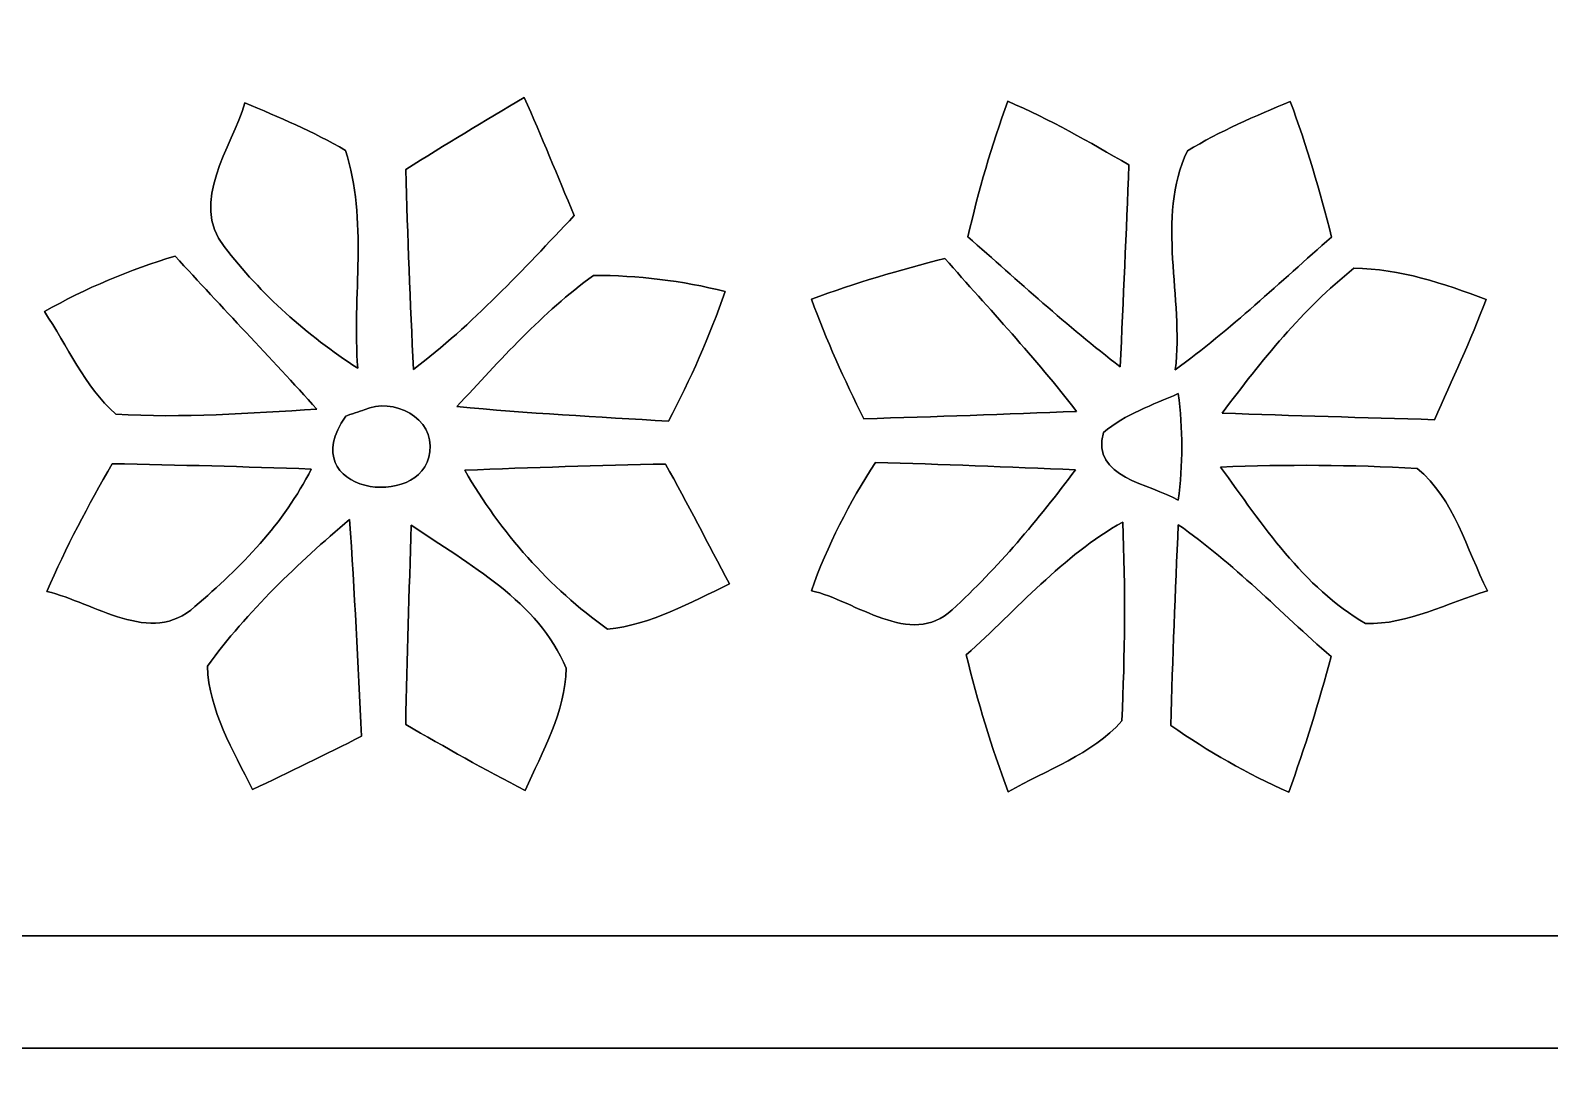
# Model space of a CAD drawing. Header units: centimetres. Extents: x -16.8 to 16.8, y -16.7 to 16.7.
# Drawn here: x -6.683 to -2.134, y -2.7 to 0.436 of the extents above; entities that cross this region are included whole.
import ezdxf

# ---------------------------------------------------------------- set-up
doc = ezdxf.new("R2010")
doc.units = ezdxf.units.CM
doc.header["$MEASUREMENT"] = 0
doc.layers.add('Layer 1', color=7, linetype='Continuous')

msp = doc.modelspace()

# ---------------------------------------------------------------- linework, layer by layer
at = {"layer": 'Layer 1', "color": 7}
for points, knots in [([(-16.77458, 16.66875), (-16.77458, 16.66875), (16.77458, 16.66875), (16.77458, 16.66875), (16.77458, 16.66875), (16.77458, 16.66875), (16.77458, -16.66875), (16.77458, -16.66875), (16.77458, -16.66875), (16.77458, -16.66875), (-16.77458, -16.66875), (-16.77458, -16.66875), (-16.77458, -16.66875), (-16.77458, -16.66875), (-16.77458, 16.66875), (-16.77458, 16.66875), (-16.77458, 16.66875), (-16.77458, 16.66875), (-16.77458, 16.66875), (-16.77458, 16.66875)], [0, 0, 0, 0, 0.1666667, 0.1666667, 0.1666667, 0.1666667, 0.3333333, 0.3333333, 0.3333333, 0.3333333, 0.5, 0.5, 0.5, 0.5, 0.6666667, 0.6666667, 0.6666667, 0.6666667, 1, 1, 1, 1]), ([(-5.55943, 0.01905), (-5.55343, -0.18027), (-5.54567, -0.37994), (-5.53614, -0.57961), (-5.53614, -0.57961), (-5.35905, -0.44485), (-5.20735, -0.28011), (-5.05495, -0.11889), (-5.05495, -0.11889), (-5.10364, -0.00035), (-5.15303, 0.11783), (-5.20418, 0.23495), (-5.20418, 0.23495), (-5.32306, 0.16404), (-5.4423, 0.09349), (-5.55943, 0.01905), (-5.55943, 0.01905), (-5.55943, 0.01905), (-5.55943, 0.01905), (-5.55943, 0.01905)], [0, 0, 0, 0, 0.1666667, 0.1666667, 0.1666667, 0.1666667, 0.3333333, 0.3333333, 0.3333333, 0.3333333, 0.5, 0.5, 0.5, 0.5, 0.6666667, 0.6666667, 0.6666667, 0.6666667, 1, 1, 1, 1]), ([(-6.04097, 0.21872), (-6.08013, 0.08396), (-6.20818, -0.07726), (-6.1027, -0.21167), (-6.1027, -0.21167), (-5.99228, -0.35489), (-5.85505, -0.47766), (-5.70301, -0.57573), (-5.70301, -0.57573), (-5.71959, -0.36089), (-5.67161, -0.13159), (-5.73969, 0.0762), (-5.73969, 0.0762), (-5.83636, 0.13264), (-5.93866, 0.17568), (-6.04097, 0.21872), (-6.04097, 0.21872), (-6.04097, 0.21872), (-6.04097, 0.21872), (-6.04097, 0.21872)], [0, 0, 0, 0, 0.1666667, 0.1666667, 0.1666667, 0.1666667, 0.3333333, 0.3333333, 0.3333333, 0.3333333, 0.5, 0.5, 0.5, 0.5, 0.6666667, 0.6666667, 0.6666667, 0.6666667, 1, 1, 1, 1]), ([(-3.75673, 0.22331), (-3.80506, 0.09066), (-3.84457, -0.04445), (-3.87597, -0.18239), (-3.87597, -0.18239), (-3.72639, -0.31468), (-3.57858, -0.44944), (-3.42018, -0.5715), (-3.42018, -0.5715), (-3.41066, -0.36971), (-3.40184, -0.16828), (-3.39408, 0.03281), (-3.39408, 0.03281), (-3.51226, 0.1016), (-3.63114, 0.16933), (-3.75673, 0.22331), (-3.75673, 0.22331), (-3.75673, 0.22331), (-3.75673, 0.22331), (-3.75673, 0.22331)], [0, 0, 0, 0, 0.1666667, 0.1666667, 0.1666667, 0.1666667, 0.3333333, 0.3333333, 0.3333333, 0.3333333, 0.5, 0.5, 0.5, 0.5, 0.6666667, 0.6666667, 0.6666667, 0.6666667, 1, 1, 1, 1]), ([(-3.2191, 0.07479), (-3.3147, -0.12559), (-3.22898, -0.36724), (-3.25508, -0.58032), (-3.25508, -0.58032), (-3.08928, -0.45967), (-2.94146, -0.3175), (-2.7873, -0.18309), (-2.7873, -0.18309), (-2.82152, -0.04551), (-2.86209, 0.08961), (-2.91077, 0.22296), (-2.91077, 0.22296), (-3.0159, 0.17886), (-3.12138, 0.13441), (-3.2191, 0.07479), (-3.2191, 0.07479), (-3.2191, 0.07479), (-3.2191, 0.07479), (-3.2191, 0.07479)], [0, 0, 0, 0, 0.1666667, 0.1666667, 0.1666667, 0.1666667, 0.3333333, 0.3333333, 0.3333333, 0.3333333, 0.5, 0.5, 0.5, 0.5, 0.6666667, 0.6666667, 0.6666667, 0.6666667, 1, 1, 1, 1]), ([(-6.64104, -0.40605), (-6.57225, -0.50871), (-6.5218, -0.62936), (-6.42761, -0.71296), (-6.42761, -0.71296), (-6.22723, -0.72637), (-6.0258, -0.70979), (-5.82507, -0.6985), (-5.82507, -0.6985), (-5.96441, -0.54363), (-6.10976, -0.39405), (-6.24946, -0.23989), (-6.24946, -0.23989), (-6.38563, -0.28081), (-6.51722, -0.3362), (-6.64104, -0.40605), (-6.64104, -0.40605), (-6.64104, -0.40605), (-6.64104, -0.40605), (-6.64104, -0.40605)], [0, 0, 0, 0, 0.1666667, 0.1666667, 0.1666667, 0.1666667, 0.3333333, 0.3333333, 0.3333333, 0.3333333, 0.5, 0.5, 0.5, 0.5, 0.6666667, 0.6666667, 0.6666667, 0.6666667, 1, 1, 1, 1]), ([(-4.34446, -0.36865), (-4.30001, -0.49107), (-4.24603, -0.61031), (-4.18747, -0.72708), (-4.18747, -0.72708), (-3.9751, -0.72073), (-3.76308, -0.71367), (-3.55071, -0.7052), (-3.55071, -0.7052), (-3.67348, -0.54539), (-3.81212, -0.39829), (-3.94511, -0.2473), (-3.94511, -0.2473), (-4.08023, -0.28116), (-4.21358, -0.32138), (-4.34446, -0.36865), (-4.34446, -0.36865), (-4.34446, -0.36865), (-4.34446, -0.36865), (-4.34446, -0.36865)], [0, 0, 0, 0, 0.1666667, 0.1666667, 0.1666667, 0.1666667, 0.3333333, 0.3333333, 0.3333333, 0.3333333, 0.5, 0.5, 0.5, 0.5, 0.6666667, 0.6666667, 0.6666667, 0.6666667, 1, 1, 1, 1]), ([(-4.9971, -0.29774), (-5.15056, -0.40887), (-5.2772, -0.55245), (-5.40597, -0.69039), (-5.40597, -0.69039), (-5.19536, -0.71155), (-4.98404, -0.72108), (-4.77238, -0.73448), (-4.77238, -0.73448), (-4.70641, -0.60925), (-4.64961, -0.47907), (-4.60269, -0.34608), (-4.60269, -0.34608), (-4.73251, -0.31362), (-4.8641, -0.29774), (-4.9971, -0.29774), (-4.9971, -0.29774), (-4.9971, -0.29774), (-4.9971, -0.29774), (-4.9971, -0.29774)], [0, 0, 0, 0, 0.1666667, 0.1666667, 0.1666667, 0.1666667, 0.3333333, 0.3333333, 0.3333333, 0.3333333, 0.5, 0.5, 0.5, 0.5, 0.6666667, 0.6666667, 0.6666667, 0.6666667, 1, 1, 1, 1]), ([(-2.72027, -0.27658), (-2.87408, -0.39829), (-2.99755, -0.55386), (-3.11468, -0.71014), (-3.11468, -0.71014), (-2.90336, -0.71826), (-2.69169, -0.72319), (-2.47932, -0.7299), (-2.47932, -0.7299), (-2.4257, -0.61031), (-2.37031, -0.49213), (-2.32445, -0.36971), (-2.32445, -0.36971), (-2.45181, -0.32244), (-2.58233, -0.27728), (-2.72027, -0.27658), (-2.72027, -0.27658), (-2.72027, -0.27658), (-2.72027, -0.27658), (-2.72027, -0.27658)], [0, 0, 0, 0, 0.1666667, 0.1666667, 0.1666667, 0.1666667, 0.3333333, 0.3333333, 0.3333333, 0.3333333, 0.5, 0.5, 0.5, 0.5, 0.6666667, 0.6666667, 0.6666667, 0.6666667, 1, 1, 1, 1]), ([(-5.68325, -0.70026), (-5.69701, -0.70485), (-5.72488, -0.71438), (-5.73899, -0.71896), (-5.73899, -0.71896), (-5.89986, -0.94827), (-5.50863, -1.00648), (-5.48746, -0.82621), (-5.48746, -0.82621), (-5.47123, -0.72531), (-5.59788, -0.66075), (-5.68325, -0.70026), (-5.68325, -0.70026), (-5.68325, -0.70026), (-5.68325, -0.70026), (-5.68325, -0.70026)], [0, 0, 0, 0, 0.2, 0.2, 0.2, 0.2, 0.4, 0.4, 0.4, 0.4, 0.6, 0.6, 0.6, 0.6, 1, 1, 1, 1]), ([(-3.47028, -0.76835), (-3.50908, -0.90346), (-3.33022, -0.92146), (-3.24661, -0.97084), (-3.24661, -0.97084), (-3.23215, -0.86466), (-3.23215, -0.75777), (-3.24661, -0.65193), (-3.24661, -0.65193), (-3.32317, -0.6858), (-3.40536, -0.71332), (-3.47028, -0.76835), (-3.47028, -0.76835), (-3.47028, -0.76835), (-3.47028, -0.76835), (-3.47028, -0.76835)], [0, 0, 0, 0, 0.2, 0.2, 0.2, 0.2, 0.4, 0.4, 0.4, 0.4, 0.6, 0.6, 0.6, 0.6, 1, 1, 1, 1]), ([(-6.43819, -0.86184), (-6.50946, -0.98601), (-6.57719, -1.11231), (-6.63328, -1.24425), (-6.63328, -1.24425), (-6.49288, -1.2767), (-6.32107, -1.41005), (-6.19054, -1.28905), (-6.19054, -1.28905), (-6.05296, -1.17263), (-5.92384, -1.04034), (-5.842, -0.87771), (-5.842, -0.87771), (-6.04097, -0.87066), (-6.23958, -0.86536), (-6.43819, -0.86184), (-6.43819, -0.86184), (-6.43819, -0.86184), (-6.43819, -0.86184), (-6.43819, -0.86184)], [0, 0, 0, 0, 0.1666667, 0.1666667, 0.1666667, 0.1666667, 0.3333333, 0.3333333, 0.3333333, 0.3333333, 0.5, 0.5, 0.5, 0.5, 0.6666667, 0.6666667, 0.6666667, 0.6666667, 1, 1, 1, 1]), ([(-5.38233, -0.88124), (-5.27544, -1.06715), (-5.12974, -1.23261), (-4.95476, -1.35714), (-4.95476, -1.35714), (-4.82388, -1.34338), (-4.70711, -1.27706), (-4.59034, -1.22167), (-4.59034, -1.22167), (-4.65314, -1.10102), (-4.71664, -0.98178), (-4.7812, -0.86254), (-4.7812, -0.86254), (-4.98193, -0.86678), (-5.18231, -0.87313), (-5.38233, -0.88124), (-5.38233, -0.88124), (-5.38233, -0.88124), (-5.38233, -0.88124), (-5.38233, -0.88124)], [0, 0, 0, 0, 0.1666667, 0.1666667, 0.1666667, 0.1666667, 0.3333333, 0.3333333, 0.3333333, 0.3333333, 0.5, 0.5, 0.5, 0.5, 0.6666667, 0.6666667, 0.6666667, 0.6666667, 1, 1, 1, 1]), ([(-4.15325, -0.85796), (-4.23086, -0.97861), (-4.29683, -1.10631), (-4.34481, -1.24178), (-4.34481, -1.24178), (-4.21181, -1.27176), (-4.04813, -1.41499), (-3.92324, -1.29893), (-3.92324, -1.29893), (-3.78531, -1.17334), (-3.66607, -1.02905), (-3.55424, -0.88018), (-3.55424, -0.88018), (-3.75426, -0.87101), (-3.95393, -0.8636), (-4.15325, -0.85796), (-4.15325, -0.85796), (-4.15325, -0.85796), (-4.15325, -0.85796), (-4.15325, -0.85796)], [0, 0, 0, 0, 0.1666667, 0.1666667, 0.1666667, 0.1666667, 0.3333333, 0.3333333, 0.3333333, 0.3333333, 0.5, 0.5, 0.5, 0.5, 0.6666667, 0.6666667, 0.6666667, 0.6666667, 1, 1, 1, 1]), ([(-3.11961, -0.87171), (-2.99544, -1.04281), (-2.87232, -1.23155), (-2.6857, -1.3402), (-2.6857, -1.3402), (-2.55799, -1.34408), (-2.44052, -1.27811), (-2.32057, -1.24213), (-2.32057, -1.24213), (-2.38337, -1.11725), (-2.42006, -0.96732), (-2.53083, -0.87559), (-2.53083, -0.87559), (-2.72733, -0.86501), (-2.92347, -0.8636), (-3.11961, -0.87171), (-3.11961, -0.87171), (-3.11961, -0.87171), (-3.11961, -0.87171), (-3.11961, -0.87171)], [0, 0, 0, 0, 0.1666667, 0.1666667, 0.1666667, 0.1666667, 0.3333333, 0.3333333, 0.3333333, 0.3333333, 0.5, 0.5, 0.5, 0.5, 0.6666667, 0.6666667, 0.6666667, 0.6666667, 1, 1, 1, 1]), ([(-6.15315, -1.46791), (-6.14821, -1.60161), (-6.07589, -1.71979), (-6.01804, -1.83691), (-6.01804, -1.83691), (-5.90797, -1.78611), (-5.80002, -1.73108), (-5.69136, -1.67781), (-5.69136, -1.67781), (-5.70159, -1.46085), (-5.71253, -1.2446), (-5.72735, -1.0287), (-5.72735, -1.0287), (-5.88292, -1.16029), (-6.0325, -1.30281), (-6.15315, -1.46791), (-6.15315, -1.46791), (-6.15315, -1.46791), (-6.15315, -1.46791), (-6.15315, -1.46791)], [0, 0, 0, 0, 0.1666667, 0.1666667, 0.1666667, 0.1666667, 0.3333333, 0.3333333, 0.3333333, 0.3333333, 0.5, 0.5, 0.5, 0.5, 0.6666667, 0.6666667, 0.6666667, 0.6666667, 1, 1, 1, 1]), ([(-5.54249, -1.04599), (-5.54919, -1.2446), (-5.55519, -1.44357), (-5.55943, -1.64289), (-5.55943, -1.64289), (-5.44124, -1.70991), (-5.32306, -1.778), (-5.20136, -1.84009), (-5.20136, -1.84009), (-5.15056, -1.72297), (-5.08106, -1.60479), (-5.07894, -1.47391), (-5.07894, -1.47391), (-5.16149, -1.27388), (-5.37175, -1.16276), (-5.54249, -1.04599), (-5.54249, -1.04599), (-5.54249, -1.04599), (-5.54249, -1.04599), (-5.54249, -1.04599)], [0, 0, 0, 0, 0.1666667, 0.1666667, 0.1666667, 0.1666667, 0.3333333, 0.3333333, 0.3333333, 0.3333333, 0.5, 0.5, 0.5, 0.5, 0.6666667, 0.6666667, 0.6666667, 0.6666667, 1, 1, 1, 1]), ([(-3.88091, -1.43404), (-3.84739, -1.57268), (-3.80577, -1.71027), (-3.75532, -1.84397), (-3.75532, -1.84397), (-3.64067, -1.77765), (-3.50555, -1.7332), (-3.41524, -1.6316), (-3.41524, -1.6316), (-3.40572, -1.43334), (-3.40466, -1.23472), (-3.41242, -1.03646), (-3.41242, -1.03646), (-3.59339, -1.13771), (-3.72851, -1.29752), (-3.88091, -1.43404), (-3.88091, -1.43404), (-3.88091, -1.43404), (-3.88091, -1.43404), (-3.88091, -1.43404)], [0, 0, 0, 0, 0.1666667, 0.1666667, 0.1666667, 0.1666667, 0.3333333, 0.3333333, 0.3333333, 0.3333333, 0.5, 0.5, 0.5, 0.5, 0.6666667, 0.6666667, 0.6666667, 0.6666667, 1, 1, 1, 1]), ([(-3.24626, -1.04422), (-3.25543, -1.24425), (-3.26284, -1.44463), (-3.26884, -1.64571), (-3.26884, -1.64571), (-3.15701, -1.72191), (-3.03989, -1.79105), (-2.915, -1.84503), (-2.915, -1.84503), (-2.86773, -1.71133), (-2.82504, -1.57586), (-2.78871, -1.43898), (-2.78871, -1.43898), (-2.94111, -1.30704), (-3.08046, -1.15958), (-3.24626, -1.04422), (-3.24626, -1.04422), (-3.24626, -1.04422), (-3.24626, -1.04422), (-3.24626, -1.04422)], [0, 0, 0, 0, 0.1666667, 0.1666667, 0.1666667, 0.1666667, 0.3333333, 0.3333333, 0.3333333, 0.3333333, 0.5, 0.5, 0.5, 0.5, 0.6666667, 0.6666667, 0.6666667, 0.6666667, 1, 1, 1, 1]), ([(-16.03869, -2.27648), (-16.0528, -2.3809), (-16.0655, -2.47368), (-16.07714, -2.58339), (-16.07714, -2.58339), (-15.66404, -2.64054), (-15.246, -2.59856), (-14.83078, -2.61056), (-14.83078, -2.61056), (-5.11104, -2.61197), (4.60869, -2.61161), (14.32842, -2.61056), (14.32842, -2.61056), (14.96236, -2.59962), (15.59701, -2.6349), (16.23025, -2.59327), (16.23025, -2.59327), (16.2246, -2.48603), (16.21084, -2.37949), (16.19285, -2.27401), (16.19285, -2.27401), (5.44901, -2.27753), (-5.29484, -2.2733), (-16.03869, -2.27648), (-16.03869, -2.27648), (-16.03869, -2.27648), (-16.03869, -2.27648), (-16.03869, -2.27648)], [0, 0, 0, 0, 0.125, 0.125, 0.125, 0.125, 0.25, 0.25, 0.25, 0.25, 0.375, 0.375, 0.375, 0.375, 0.5, 0.5, 0.5, 0.5, 0.625, 0.625, 0.625, 0.625, 0.75, 0.75, 0.75, 0.75, 1, 1, 1, 1])]:
    msp.add_open_spline(points, degree=3, knots=knots, dxfattribs=at)
at = {"layer": 'Layer 1', "color": 250}
for points, knots in [([(-5.55943, 0.01905), (-5.4423, 0.09349), (-5.32306, 0.16404), (-5.20418, 0.23495), (-5.20418, 0.23495), (-5.15303, 0.11783), (-5.10364, -0.00035), (-5.05495, -0.11889), (-5.05495, -0.11889), (-5.20735, -0.28011), (-5.35905, -0.44485), (-5.53614, -0.57961), (-5.53614, -0.57961), (-5.54567, -0.37994), (-5.55343, -0.18027), (-5.55943, 0.01905)], [0, 0, 0, 0, 0.2, 0.2, 0.2, 0.2, 0.4, 0.4, 0.4, 0.4, 0.6, 0.6, 0.6, 0.6, 1, 1, 1, 1]), ([(-6.04097, 0.21872), (-5.93866, 0.17568), (-5.83636, 0.13264), (-5.73969, 0.0762), (-5.73969, 0.0762), (-5.67161, -0.13159), (-5.71959, -0.36089), (-5.70301, -0.57573), (-5.70301, -0.57573), (-5.85505, -0.47766), (-5.99228, -0.35489), (-6.1027, -0.21167), (-6.1027, -0.21167), (-6.20818, -0.07726), (-6.08013, 0.08396), (-6.04097, 0.21872)], [0, 0, 0, 0, 0.2, 0.2, 0.2, 0.2, 0.4, 0.4, 0.4, 0.4, 0.6, 0.6, 0.6, 0.6, 1, 1, 1, 1]), ([(-3.75673, 0.22331), (-3.63114, 0.16933), (-3.51226, 0.1016), (-3.39408, 0.03281), (-3.39408, 0.03281), (-3.40184, -0.16828), (-3.41066, -0.36971), (-3.42018, -0.5715), (-3.42018, -0.5715), (-3.57858, -0.44944), (-3.72639, -0.31468), (-3.87597, -0.18239), (-3.87597, -0.18239), (-3.84457, -0.04445), (-3.80506, 0.09066), (-3.75673, 0.22331)], [0, 0, 0, 0, 0.2, 0.2, 0.2, 0.2, 0.4, 0.4, 0.4, 0.4, 0.6, 0.6, 0.6, 0.6, 1, 1, 1, 1]), ([(-3.2191, 0.07479), (-3.12138, 0.13441), (-3.0159, 0.17886), (-2.91077, 0.22296), (-2.91077, 0.22296), (-2.86209, 0.08961), (-2.82152, -0.04551), (-2.7873, -0.18309), (-2.7873, -0.18309), (-2.94146, -0.3175), (-3.08928, -0.45967), (-3.25508, -0.58032), (-3.25508, -0.58032), (-3.22898, -0.36724), (-3.3147, -0.12559), (-3.2191, 0.07479)], [0, 0, 0, 0, 0.2, 0.2, 0.2, 0.2, 0.4, 0.4, 0.4, 0.4, 0.6, 0.6, 0.6, 0.6, 1, 1, 1, 1]), ([(-6.64104, -0.40605), (-6.51722, -0.3362), (-6.38563, -0.28081), (-6.24946, -0.23989), (-6.24946, -0.23989), (-6.10976, -0.39405), (-5.96441, -0.54363), (-5.82507, -0.6985), (-5.82507, -0.6985), (-6.0258, -0.70979), (-6.22723, -0.72637), (-6.42761, -0.71296), (-6.42761, -0.71296), (-6.5218, -0.62936), (-6.57225, -0.50871), (-6.64104, -0.40605)], [0, 0, 0, 0, 0.2, 0.2, 0.2, 0.2, 0.4, 0.4, 0.4, 0.4, 0.6, 0.6, 0.6, 0.6, 1, 1, 1, 1]), ([(-4.34446, -0.36865), (-4.21358, -0.32138), (-4.08023, -0.28116), (-3.94511, -0.2473), (-3.94511, -0.2473), (-3.81212, -0.39829), (-3.67348, -0.54539), (-3.55071, -0.7052), (-3.55071, -0.7052), (-3.76308, -0.71367), (-3.9751, -0.72073), (-4.18747, -0.72708), (-4.18747, -0.72708), (-4.24603, -0.61031), (-4.30001, -0.49107), (-4.34446, -0.36865)], [0, 0, 0, 0, 0.2, 0.2, 0.2, 0.2, 0.4, 0.4, 0.4, 0.4, 0.6, 0.6, 0.6, 0.6, 1, 1, 1, 1]), ([(-4.9971, -0.29774), (-4.8641, -0.29774), (-4.73251, -0.31362), (-4.60269, -0.34608), (-4.60269, -0.34608), (-4.64961, -0.47907), (-4.70641, -0.60925), (-4.77238, -0.73448), (-4.77238, -0.73448), (-4.98404, -0.72108), (-5.19536, -0.71155), (-5.40597, -0.69039), (-5.40597, -0.69039), (-5.2772, -0.55245), (-5.15056, -0.40887), (-4.9971, -0.29774)], [0, 0, 0, 0, 0.2, 0.2, 0.2, 0.2, 0.4, 0.4, 0.4, 0.4, 0.6, 0.6, 0.6, 0.6, 1, 1, 1, 1]), ([(-2.72027, -0.27658), (-2.58233, -0.27728), (-2.45181, -0.32244), (-2.32445, -0.36971), (-2.32445, -0.36971), (-2.37031, -0.49213), (-2.4257, -0.61031), (-2.47932, -0.7299), (-2.47932, -0.7299), (-2.69169, -0.72319), (-2.90336, -0.71826), (-3.11468, -0.71014), (-3.11468, -0.71014), (-2.99755, -0.55386), (-2.87408, -0.39829), (-2.72027, -0.27658)], [0, 0, 0, 0, 0.2, 0.2, 0.2, 0.2, 0.4, 0.4, 0.4, 0.4, 0.6, 0.6, 0.6, 0.6, 1, 1, 1, 1]), ([(-5.68325, -0.70026), (-5.59788, -0.66075), (-5.47123, -0.72531), (-5.48746, -0.82621), (-5.48746, -0.82621), (-5.50863, -1.00648), (-5.89986, -0.94827), (-5.73899, -0.71896), (-5.73899, -0.71896), (-5.72488, -0.71438), (-5.69701, -0.70485), (-5.68325, -0.70026)], [0, 0, 0, 0, 0.25, 0.25, 0.25, 0.25, 0.5, 0.5, 0.5, 0.5, 1, 1, 1, 1]), ([(-3.47028, -0.76835), (-3.40536, -0.71332), (-3.32317, -0.6858), (-3.24661, -0.65193), (-3.24661, -0.65193), (-3.23215, -0.75777), (-3.23215, -0.86466), (-3.24661, -0.97084), (-3.24661, -0.97084), (-3.33022, -0.92146), (-3.50908, -0.90346), (-3.47028, -0.76835)], [0, 0, 0, 0, 0.25, 0.25, 0.25, 0.25, 0.5, 0.5, 0.5, 0.5, 1, 1, 1, 1]), ([(-6.43819, -0.86184), (-6.23958, -0.86536), (-6.04097, -0.87066), (-5.842, -0.87771), (-5.842, -0.87771), (-5.92384, -1.04034), (-6.05296, -1.17263), (-6.19054, -1.28905), (-6.19054, -1.28905), (-6.32107, -1.41005), (-6.49288, -1.2767), (-6.63328, -1.24425), (-6.63328, -1.24425), (-6.57719, -1.11231), (-6.50946, -0.98601), (-6.43819, -0.86184)], [0, 0, 0, 0, 0.2, 0.2, 0.2, 0.2, 0.4, 0.4, 0.4, 0.4, 0.6, 0.6, 0.6, 0.6, 1, 1, 1, 1]), ([(-5.38233, -0.88124), (-5.18231, -0.87313), (-4.98193, -0.86678), (-4.7812, -0.86254), (-4.7812, -0.86254), (-4.71664, -0.98178), (-4.65314, -1.10102), (-4.59034, -1.22167), (-4.59034, -1.22167), (-4.70711, -1.27706), (-4.82388, -1.34338), (-4.95476, -1.35714), (-4.95476, -1.35714), (-5.12974, -1.23261), (-5.27544, -1.06715), (-5.38233, -0.88124)], [0, 0, 0, 0, 0.2, 0.2, 0.2, 0.2, 0.4, 0.4, 0.4, 0.4, 0.6, 0.6, 0.6, 0.6, 1, 1, 1, 1]), ([(-4.15325, -0.85796), (-3.95393, -0.8636), (-3.75426, -0.87101), (-3.55424, -0.88018), (-3.55424, -0.88018), (-3.66607, -1.02905), (-3.78531, -1.17334), (-3.92324, -1.29893), (-3.92324, -1.29893), (-4.04813, -1.41499), (-4.21181, -1.27176), (-4.34481, -1.24178), (-4.34481, -1.24178), (-4.29683, -1.10631), (-4.23086, -0.97861), (-4.15325, -0.85796)], [0, 0, 0, 0, 0.2, 0.2, 0.2, 0.2, 0.4, 0.4, 0.4, 0.4, 0.6, 0.6, 0.6, 0.6, 1, 1, 1, 1]), ([(-3.11961, -0.87171), (-2.92347, -0.8636), (-2.72733, -0.86501), (-2.53083, -0.87559), (-2.53083, -0.87559), (-2.42006, -0.96732), (-2.38337, -1.11725), (-2.32057, -1.24213), (-2.32057, -1.24213), (-2.44052, -1.27811), (-2.55799, -1.34408), (-2.6857, -1.3402), (-2.6857, -1.3402), (-2.87232, -1.23155), (-2.99544, -1.04281), (-3.11961, -0.87171)], [0, 0, 0, 0, 0.2, 0.2, 0.2, 0.2, 0.4, 0.4, 0.4, 0.4, 0.6, 0.6, 0.6, 0.6, 1, 1, 1, 1]), ([(-6.15315, -1.46791), (-6.0325, -1.30281), (-5.88292, -1.16029), (-5.72735, -1.0287), (-5.72735, -1.0287), (-5.71253, -1.2446), (-5.70159, -1.46085), (-5.69136, -1.67781), (-5.69136, -1.67781), (-5.80002, -1.73108), (-5.90797, -1.78611), (-6.01804, -1.83691), (-6.01804, -1.83691), (-6.07589, -1.71979), (-6.14821, -1.60161), (-6.15315, -1.46791)], [0, 0, 0, 0, 0.2, 0.2, 0.2, 0.2, 0.4, 0.4, 0.4, 0.4, 0.6, 0.6, 0.6, 0.6, 1, 1, 1, 1]), ([(-5.54249, -1.04599), (-5.37175, -1.16276), (-5.16149, -1.27388), (-5.07894, -1.47391), (-5.07894, -1.47391), (-5.08106, -1.60479), (-5.15056, -1.72297), (-5.20136, -1.84009), (-5.20136, -1.84009), (-5.32306, -1.778), (-5.44124, -1.70991), (-5.55943, -1.64289), (-5.55943, -1.64289), (-5.55519, -1.44357), (-5.54919, -1.2446), (-5.54249, -1.04599)], [0, 0, 0, 0, 0.2, 0.2, 0.2, 0.2, 0.4, 0.4, 0.4, 0.4, 0.6, 0.6, 0.6, 0.6, 1, 1, 1, 1]), ([(-3.88091, -1.43404), (-3.72851, -1.29752), (-3.59339, -1.13771), (-3.41242, -1.03646), (-3.41242, -1.03646), (-3.40466, -1.23472), (-3.40572, -1.43334), (-3.41524, -1.6316), (-3.41524, -1.6316), (-3.50555, -1.7332), (-3.64067, -1.77765), (-3.75532, -1.84397), (-3.75532, -1.84397), (-3.80577, -1.71027), (-3.84739, -1.57268), (-3.88091, -1.43404)], [0, 0, 0, 0, 0.2, 0.2, 0.2, 0.2, 0.4, 0.4, 0.4, 0.4, 0.6, 0.6, 0.6, 0.6, 1, 1, 1, 1]), ([(-3.24626, -1.04422), (-3.08046, -1.15958), (-2.94111, -1.30704), (-2.78871, -1.43898), (-2.78871, -1.43898), (-2.82504, -1.57586), (-2.86773, -1.71133), (-2.915, -1.84503), (-2.915, -1.84503), (-3.03989, -1.79105), (-3.15701, -1.72191), (-3.26884, -1.64571), (-3.26884, -1.64571), (-3.26284, -1.44463), (-3.25543, -1.24425), (-3.24626, -1.04422)], [0, 0, 0, 0, 0.2, 0.2, 0.2, 0.2, 0.4, 0.4, 0.4, 0.4, 0.6, 0.6, 0.6, 0.6, 1, 1, 1, 1]), ([(-16.03869, -2.27648), (-5.29484, -2.2733), (5.44901, -2.27753), (16.19285, -2.27401), (16.19285, -2.27401), (16.21084, -2.37949), (16.2246, -2.48603), (16.23025, -2.59327), (16.23025, -2.59327), (15.59701, -2.6349), (14.96236, -2.59962), (14.32842, -2.61056), (14.32842, -2.61056), (4.60869, -2.61161), (-5.11104, -2.61197), (-14.83078, -2.61056), (-14.83078, -2.61056), (-15.246, -2.59856), (-15.66404, -2.64054), (-16.07714, -2.58339), (-16.07714, -2.58339), (-16.0655, -2.47368), (-16.0528, -2.3809), (-16.03869, -2.27648)], [0, 0, 0, 0, 0.1428571, 0.1428571, 0.1428571, 0.1428571, 0.2857143, 0.2857143, 0.2857143, 0.2857143, 0.4285714, 0.4285714, 0.4285714, 0.4285714, 0.5714286, 0.5714286, 0.5714286, 0.5714286, 0.7142857, 0.7142857, 0.7142857, 0.7142857, 1, 1, 1, 1])]:
    msp.add_open_spline(points, degree=3, knots=knots, dxfattribs=at)

doc.saveas('drawing.dxf')
